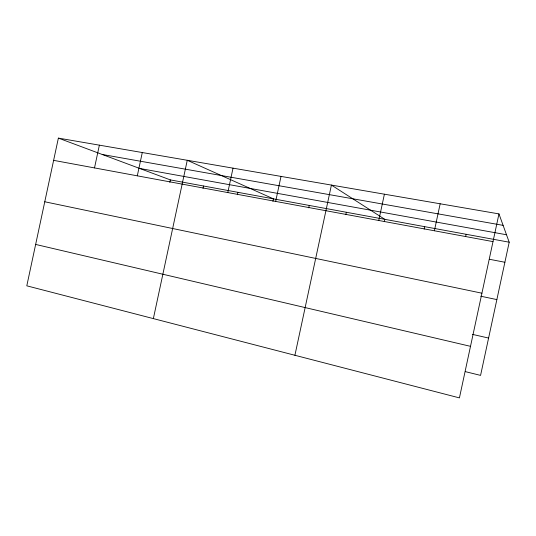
<?xml version="1.0" encoding="UTF-8"?>
<svg xmlns="http://www.w3.org/2000/svg" width="536" height="536" viewBox="0 0 536 536"><rect width="100%" height="100%" fill="white"/><g stroke="black" fill="none" stroke-linecap="round" stroke-linejoin="round"><path stroke-width="0.8" d="M58.377 138.107L26.8 285.822L459.426 397.893L498.962 213.898L58.377 138.107L170.354 179.902L509.2 242.205L480.571 375.388L465.335 371.636M94.504 167.915L99.374 145.156M137.303 175.828L142.288 152.539M169.838 182.334L170.354 179.902M153.363 318.612L187.258 160.277L273.454 198.856L272.925 201.302M203.017 188.364L203.526 185.999M227.793 192.565L233.019 168.15M237.354 194.715L237.87 192.317M275.658 201.415L281.018 176.404M308.729 207.821L309.239 205.435M294.914 355.274L331.416 185.074L384.788 219.325L384.279 221.696M345.807 214.681L346.33 212.256M378.758 220.484L384.399 194.193M424.177 229.08L424.693 226.668M434.374 230.768L440.17 203.787M465.63 236.644L466.139 234.286M102.215 154.469L503.11 225.361M139.695 168.458L506.507 234.761M53.62 160.351L493.006 241.615M489.482 259.283L504.892 262.258M44.769 201.764L481.924 293.199M480.705 296.194L496.865 299.597M472.497 334.384L488.598 338.062M35.651 244.429L470.508 346.336M498.962 213.898L509.2 242.205"/></g></svg>
